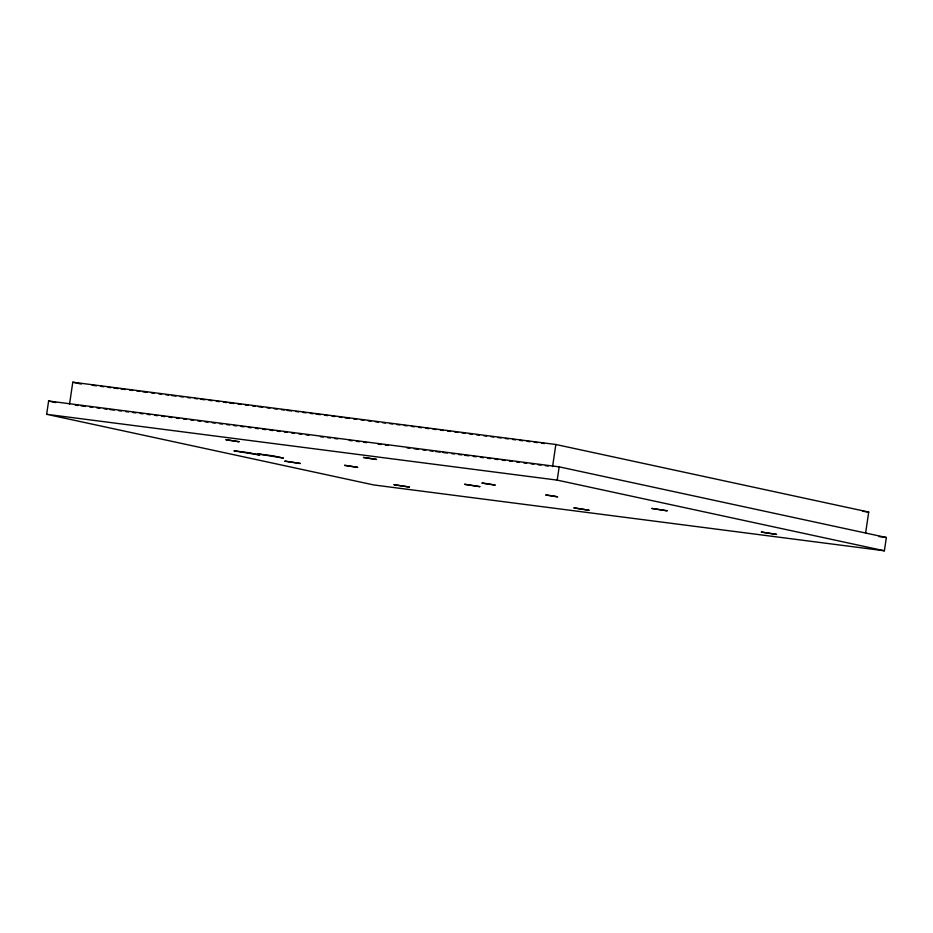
<?xml version="1.0" encoding="UTF-8"?>
<svg xmlns="http://www.w3.org/2000/svg" width="933" height="933" viewBox="0 0 933 933"><rect width="100%" height="100%" fill="white"/><g stroke="black" fill="none" stroke-linecap="round" stroke-linejoin="round"><path stroke-width="1.4" d="M46.65 414.299L48.609 401.027L559.17 466.85L886.35 537.501L884.391 550.785L373.83 484.962L46.65 414.299L557.211 480.122L884.391 550.785M69.508 404.339L72.786 382.215L555.846 444.493L868.716 512.065L865.649 532.801M552.581 466.617L555.846 444.493M557.211 480.122L559.17 466.85M92.145 385.247L96.472 385.807M100.811 386.367L103.703 386.74M108.041 387.3L110.922 387.673M113.814 388.046L118.153 388.606M121.045 388.979L125.372 389.527M129.71 390.087L132.603 390.461M136.941 391.02L139.822 391.394M142.714 391.767L147.052 392.326M151.391 392.886L154.272 393.26M158.61 393.819L161.502 394.192M165.841 394.752L168.721 395.125M171.614 395.499L175.952 396.047M180.291 396.607L183.171 396.98M187.51 397.54L190.402 397.913M194.74 398.473L197.621 398.846M200.513 399.219L204.852 399.779M209.19 400.339L212.071 400.712M216.409 401.272L219.302 401.645M223.64 402.205L226.521 402.578M229.413 402.939L233.751 403.499M238.09 404.059L240.971 404.432M245.309 404.992L248.201 405.365M252.54 405.925L255.42 406.298M258.313 406.671L262.651 407.231M266.99 407.791L269.87 408.164M274.209 408.724L277.101 409.097M281.439 409.645L284.32 410.019M287.212 410.392L291.551 410.952M295.889 411.511L298.77 411.885M303.108 412.444L306.001 412.818M310.339 413.377L313.22 413.751M316.112 414.124L320.451 414.684M324.789 415.243L327.67 415.617M332.008 416.176L334.9 416.538M339.239 417.098L342.119 417.471M345.012 417.844L349.35 418.404M353.689 418.964L356.569 419.337M360.908 419.897L363.8 420.27M368.138 420.83L371.019 421.203M375.358 421.763L378.25 422.136M382.588 422.696L385.469 423.069M389.807 423.617L392.7 423.99M397.038 424.55L399.919 424.923M404.257 425.483L407.15 425.856M411.488 426.416L414.369 426.789M418.707 427.349L421.599 427.722M425.938 428.282L428.818 428.655M433.157 429.215L436.049 429.588M440.388 430.136L443.268 430.51M447.607 431.069L450.499 431.443M454.837 432.002L457.718 432.376M462.057 432.935L464.949 433.309M469.287 433.868L472.168 434.242M476.506 434.801L479.399 435.175M483.737 435.734L486.618 436.108M490.956 436.667L493.849 437.029M498.187 437.589L501.068 437.962M505.406 438.522L508.298 438.895M512.637 439.455L515.517 439.828M519.856 440.388L522.748 440.761M527.087 441.321L529.967 441.694M534.306 442.254L537.198 442.627M541.537 443.187L544.417 443.56M75.281 405.085L78.162 405.458M81.054 405.832L85.37 406.391M89.696 406.951L92.589 407.313M96.915 407.873L99.796 408.246M104.123 408.806L107.003 409.179M109.884 409.552L114.211 410.112M118.538 410.66L121.43 411.033M125.757 411.593L128.637 411.966M132.964 412.526L135.845 412.899M140.172 413.447L143.052 413.82M147.379 414.38L150.26 414.753M154.586 415.313L157.479 415.686M161.806 416.246L164.686 416.608M169.013 417.168L171.894 417.541M176.22 418.101L179.101 418.474M183.428 419.034L186.32 419.407M190.635 419.955L193.528 420.328M197.854 420.888L200.735 421.261M205.062 421.821L207.942 422.194M212.269 422.742L215.15 423.115M219.477 423.675L222.369 424.049M226.696 424.608L229.576 424.981M233.903 425.541L236.784 425.903M241.111 426.463L243.991 426.836M248.318 427.396L251.199 427.769M255.525 428.329L258.418 428.69M262.744 429.25L265.625 429.623M269.952 430.183L272.833 430.556M277.159 431.116L280.04 431.489M284.367 432.037L287.259 432.411M291.586 432.97L294.466 433.344M298.793 433.903L301.674 434.277M306.001 434.836L308.881 435.198M320.416 436.691L323.308 437.064M327.635 437.624L330.515 437.985M334.842 438.545L337.723 438.918M349.257 440.411L352.149 440.784M356.464 441.332L359.357 441.706M363.683 442.265L366.564 442.639M378.098 444.12L380.979 444.493M385.306 445.053L388.198 445.426M406.94 447.84L409.82 448.213M414.147 448.773L418.474 449.333M422.801 449.893L425.681 450.266M430.008 450.814L432.9 451.187M435.781 451.56L440.108 452.12M442.988 452.493L447.315 453.053M451.642 453.601L454.523 453.974M458.849 454.534L461.73 454.907M464.622 455.281L468.949 455.84M473.276 456.4L476.157 456.762M480.483 457.322L483.364 457.695M487.691 458.255L490.571 458.628M494.898 459.188L497.79 459.549M502.106 460.109L504.998 460.482M509.325 461.042L512.205 461.415M516.532 461.975L519.413 462.348M523.74 462.896L526.62 463.269M530.947 463.829L533.839 464.202M538.166 464.762L541.047 465.135M545.373 465.684L548.254 466.057M862.943 511.319L868.716 512.065M879.143 536.58L886.35 537.501M72.786 382.215L81.311 384.058M48.609 401.027L55.723 402.566M394.099 484.74L409.424 487.049L394.099 484.74M284.962 461.159L300.239 463.468L284.962 461.159M226.043 439.735L239.011 441.729L226.043 439.735M363.497 457.45L376.466 459.444L363.497 457.45M344.639 465.345L357.607 467.34L344.639 465.345M482.104 483.061L495.073 485.055L482.104 483.061M464.669 484.309L479.795 486.641L464.669 484.309M761.398 532.067L776.524 534.399L761.398 532.067M651.969 508.45L667.048 510.783L651.969 508.45M574.017 507.902L588.956 510.234L574.017 507.902M249.647 452.843L233.938 450.814L259.864 455.047L249.647 452.843M273.206 455.875L257.496 453.858L283.434 458.091L273.206 455.875M553.549 495.994L545.688 494.98L557.642 496.869L553.549 495.994"/></g></svg>
